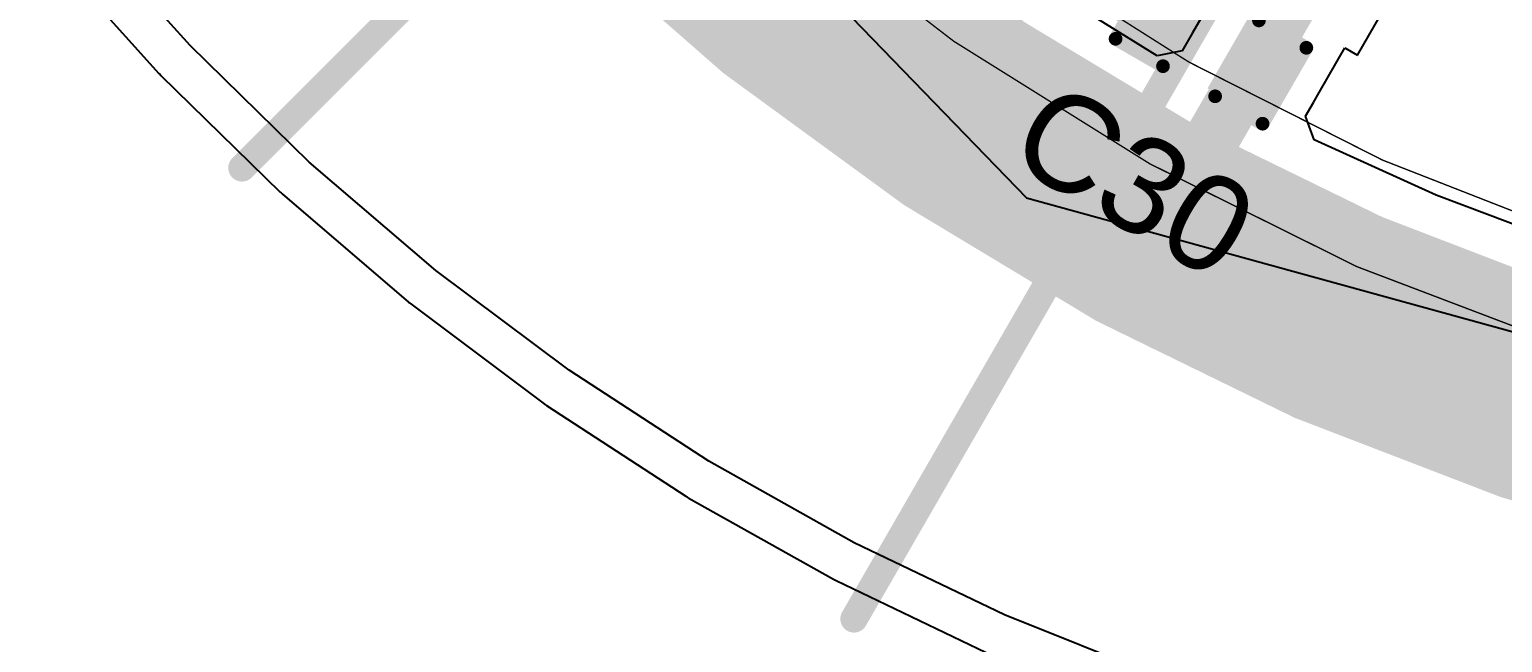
# Model space of a CAD drawing. Header units: inches. Extents: x -18 to 217, y -14 to 159.
# Drawn here: x 14.68 to 28.35, y -4.1 to 1.59 of the extents above; entities that cross this region are included whole.
import ezdxf

# ---------------------------------------------------------------- set-up
doc = ezdxf.new("R2010")
doc.units = ezdxf.units.IN
for name, color, linetype in [('Dimension', 6, 'Continuous'), ('Fabrication', 76, 'Continuous'), ('Top Layer', 1, 'Continuous'), ('Top Overlay', 2, 'Continuous'), ('Top Paste', 8, 'Continuous'), ('Top Solder', 216, 'Continuous')]:
    doc.layers.add(name, color=color, linetype=linetype)
doc.styles.add('Arial', font='', dxfattribs={"height": 0.2})
doc.styles.get('Arial').set_extended_font_data('Arial')

# ---------------------------------------------------------------- blocks, each defined once
blk = doc.blocks.new('C___0402_25')
at = {"layer": 'Top Layer'}
for points in [[(-0.6985, -0.3175), (-0.6985, 0.3174999999999999), (-0.2413000000000001, 0.3175), (-0.2412999999999999, -0.3174999999999999)], [(0.2413000000000001, -0.3175), (0.2412999999999999, 0.3174999999999999), (0.6985, 0.3175), (0.6985, -0.3174999999999999)]]:
    blk.add_hatch(color=1, dxfattribs=at).paths.add_polyline_path(points)
at = {"layer": 'Top Paste'}
for points in [[(-0.6985, -0.3175), (-0.6985, 0.3174999999999999), (-0.2413000000000001, 0.3175), (-0.2412999999999999, -0.3174999999999999)], [(0.2413000000000001, -0.3175), (0.2412999999999999, 0.3174999999999999), (0.6985, 0.3175), (0.6985, -0.3174999999999999)]]:
    blk.add_hatch(color=8, dxfattribs=at).paths.add_polyline_path(points)
at = {"layer": 'Top Solder'}
for points in [[(-0.7584998799999999, -0.3774998800000001), (-0.7584998799999999, 0.3774998799999999), (-0.1813001200000001, 0.3774998800000001), (-0.1813001199999999, -0.3774998799999999)], [(0.1813001200000001, -0.3774998800000001), (0.1813001199999999, 0.3774998799999999), (0.7584998799999999, 0.3774998800000001), (0.7584998799999999, -0.3774998799999999)]]:
    blk.add_hatch(color=216, dxfattribs=at).paths.add_polyline_path(points)
at = {"layer": 'Top Overlay', "const_width": 0.127}
for points in [[(-0.7874, 0.4064), (-0.2794, 0.4064)], [(-0.7874, -0.4064), (-0.7874, 0.4064)], [(0.2794, 0.4064), (0.7874, 0.4064)], [(0.7874, -0.4064), (0.7874, 0.4064)], [(-0.7874, -0.4064), (-0.2794, -0.4064)], [(0.2794, -0.4064), (0.7874, -0.4064)]]:
    blk.add_lwpolyline(points, dxfattribs=at)
at = {"layer": 'Top Overlay', "const_width": 0.0635}
for points in [[(-0.8191499999999999, 0.4064, 1), (-0.7556499999999999, 0.4064, 1)], [(-0.8191499999999999, 0.4064, 1), (-0.7556499999999999, 0.4064, 1)], [(-0.31115, 0.4064, 1), (-0.24765, 0.4064, 1)], [(0.24765, 0.4064, 1), (0.31115, 0.4064, 1)], [(0.7556499999999999, 0.4064, 1), (0.8191499999999999, 0.4064, 1)], [(0.7556499999999999, 0.4064, 1), (0.8191499999999999, 0.4064, 1)], [(-0.8191499999999999, -0.4064, 1), (-0.7556499999999999, -0.4064, 1)], [(-0.8191499999999999, -0.4064, 1), (-0.7556499999999999, -0.4064, 1)], [(-0.31115, -0.4064, 1), (-0.24765, -0.4064, 1)], [(0.24765, -0.4064, 1), (0.31115, -0.4064, 1)], [(0.7556499999999999, -0.4064, 1), (0.8191499999999999, -0.4064, 1)], [(0.7556499999999999, -0.4064, 1), (0.8191499999999999, -0.4064, 1)]]:
    blk.add_lwpolyline(points, format="xyb", close=True, dxfattribs=at)

msp = doc.modelspace()

# ---------------------------------------------------------------- linework, layer by layer
at = {"layer": 'Dimension'}
for points, const_width in [([(58.31000022, 19.46699942, 1), (13.30999878, 19.46699942, 1)], 0.254), ([(54.56033537999999, 19.46692576, 1), (17.06033418, 19.46692576, 1)], 0.254), ([(16.5901624, 0.30733746, 1), (16.7171624, 0.30733746, 1)], 0.127), ([(22.26966336, -3.87619494, 1), (22.39666336, -3.87619494, 1)], 0.127)]:
    msp.add_lwpolyline(points, format="xyb", close=True, dxfattribs=dict(at, const_width=const_width))
at = {"layer": 'Dimension', "const_width": 0.254}
for points in [[(22.33316336, -3.87619494), (47.83317586, 40.2910929)], [(16.6536624, 0.30733746), (52.71610741999999, 36.36978248)]]:
    msp.add_lwpolyline(points, dxfattribs=at)
at = {"layer": 'Fabrication', "const_width": 0.0127}
for points in [[(53.19354867999999, 31.33267292, -1.167099627659095), (15.6750893, 13.58702642)], [(53.19354867999999, 31.33267292, -1.167099627659095), (15.6750893, 13.58702642)], [(53.19354867999999, 31.33267292, -1.167099627659095), (15.6750893, 13.58702642)], [(53.19354867999999, 31.33267292, -1.167099627659095), (15.6750893, 13.58702642)], [(54.51114574, 31.13829434, -1.205705075990638), (14.17744688, 15.54997652)], [(54.51114574, 31.13829434, -1.205705075990638), (14.17744688, 15.54997652)]]:
    msp.add_lwpolyline(points, format="xyb", dxfattribs=at)
at = {"layer": 'Top Layer'}
for p, q in [((15.42599912, 8.817800499999999), (23.93499912, 0.0294005)), ((27.00485582, 1.35419846), (27.73585512, 2.6203275)), ((16.1721546, 1.44088866), (15.13897658, 2.59075682)), ((14.85001856, 2.33112564), (15.88319912, 1.18125494)), ((25.1455428, 1.34626096), (24.0874042, 2.00425558)), ((25.71438342, 1.9759168), (25.47492492, 1.56116528)), ((25.47491984, 1.56115766), (25.37773436, 1.39282424)), ((25.47492492, 1.56116528), (25.47491984, 1.56115766)), ((17.2783246, 0.36105338), (16.1721546, 1.44088866)), ((25.37773436, 1.39282424), (25.1455428, 1.34626096)), ((26.65059694, 1.00772214), (26.88918929999999, 1.4209776)), ((26.88918929999999, 1.4209776), (27.00485582, 1.35419846)), ((15.88319912, 1.18125494), (15.89350898, 1.17353842)), ((15.89350898, 1.17353842), (15.90079624, 1.1629136)), ((15.90079624, 1.1629136), (17.00696624, 0.08307832)), ((26.59632222, 0.9137192799999999), (26.65059694, 1.00772214)), ((26.52317022, 0.7870139199999999), (26.59632222, 0.9137192799999999)), ((26.60196864, 0.56789574), (26.52317022, 0.7870139199999999)), ((27.7355935, 0.05425694), (26.60196864, 0.56789574)), ((18.45275456, -0.64412114), (17.2783246, 0.36105338)), ((17.00696624, 0.08307832), (17.01776632, 0.07605014)), ((17.01776632, 0.07605014), (17.02572922, 0.0659257)), ((17.02572922, 0.0659257), (18.20015918, -0.9392488199999999)), ((23.93499912, 0.0294005), (34.98801485999999, -3.01798228)), ((29.02793788, -0.43214798), (27.7355935, 0.05425694)), ((19.69041274, -1.5703296), (18.45275456, -0.64412114)), ((18.20015918, -0.9392488199999999), (18.2113936, -0.9455556399999999)), ((18.2113936, -0.9455556399999999), (18.2200042, -0.95513906)), ((18.2200042, -0.95513906), (19.45766238, -1.88134752)), ((20.98599816, -2.41360706), (19.69041274, -1.5703296)), ((19.45766238, -1.88134752), (19.46928034, -1.88690504)), ((19.46928034, -1.88690504), (19.47850054, -1.89590426)), ((19.47850054, -1.89590426), (20.77408596, -2.73918172)), ((22.33396346, -3.17034164), (20.98599816, -2.41360706)), ((20.77408596, -2.73918172), (20.78604682, -2.74396708)), ((20.78604682, -2.74396708), (20.79583344, -2.752344)), ((20.79583344, -2.752344), (22.14379874, -3.50907858)), ((23.72853776, -3.8372923), (22.33396346, -3.17034164)), ((22.14379874, -3.50907858), (22.1560517, -3.513074)), ((22.1560517, -3.513074), (22.1663641, -3.52079052)), ((22.1663641, -3.52079052), (23.56093586, -4.18774118)), ((25.16374444, -4.41160408), (23.72853776, -3.8372923))]:
    msp.add_line(p, q, dxfattribs=at)
at = {"layer": 'Top Layer', "const_width": 2.032}
for points in [[(25.0653423, -0.2186813, -0.0664244027910877), (20.25794018, 3.29050904)], [(30.54314186, -2.32508552, -0.0654889419165775), (25.0653423, -0.2186813)]]:
    msp.add_lwpolyline(points, format="xyb", dxfattribs=at)
at = {"layer": 'Top Layer', "const_width": 0.508}
for points in [[(26.08989702, 1.33144514), (26.6939903, 2.37776258)], [(24.49237418, 2.12841586), (25.15048818, 1.74846996)], [(26.0356223, 1.23743974), (26.08989702, 1.33144514)], [(25.18989628, -0.22741382), (26.0356223, 1.23743974)]]:
    msp.add_lwpolyline(points, dxfattribs=at)
at = {"layer": 'Top Layer'}
for points, const_width in [([(25.02348818, 1.74846996, 1), (25.27748818, 1.74846996, 1)], 0.254), ([(25.96289702, 1.33144514, 1), (26.21689702, 1.33144514, 1)], 0.254), ([(25.96289702, 1.33144514, 1), (26.21689702, 1.33144514, 1)], 0.254), ([(25.90862229999999, 1.23743974, 1), (26.1626223, 1.23743974, 1)], 0.254), ([(25.90862229999999, 1.23743974, 1), (26.1626223, 1.23743974, 1)], 0.254), ([(24.5573423, -0.2186813, 1), (25.5733423, -0.2186813, 1)], 1.016), ([(24.5573423, -0.2186813, 1), (25.5733423, -0.2186813, 1)], 1.016), ([(25.06289628, -0.22741382, 1), (25.31689628, -0.22741382, 1)], 0.254)]:
    msp.add_lwpolyline(points, format="xyb", close=True, dxfattribs=dict(at, const_width=const_width))

# ---------------------------------------------------------------- block references
at = {"rotation": 330}
msp.add_blockref('C___0402_25', (25.64541988, 1.4627225), dxfattribs=at)

# ---------------------------------------------------------------- texts
at = {"layer": 'Top Overlay', "style": 'Arial'}
msp.add_text('C30', height=0.889, rotation=330, dxfattribs=at).set_placement((23.72635844, 0.38058344))

doc.saveas('drawing.dxf')
